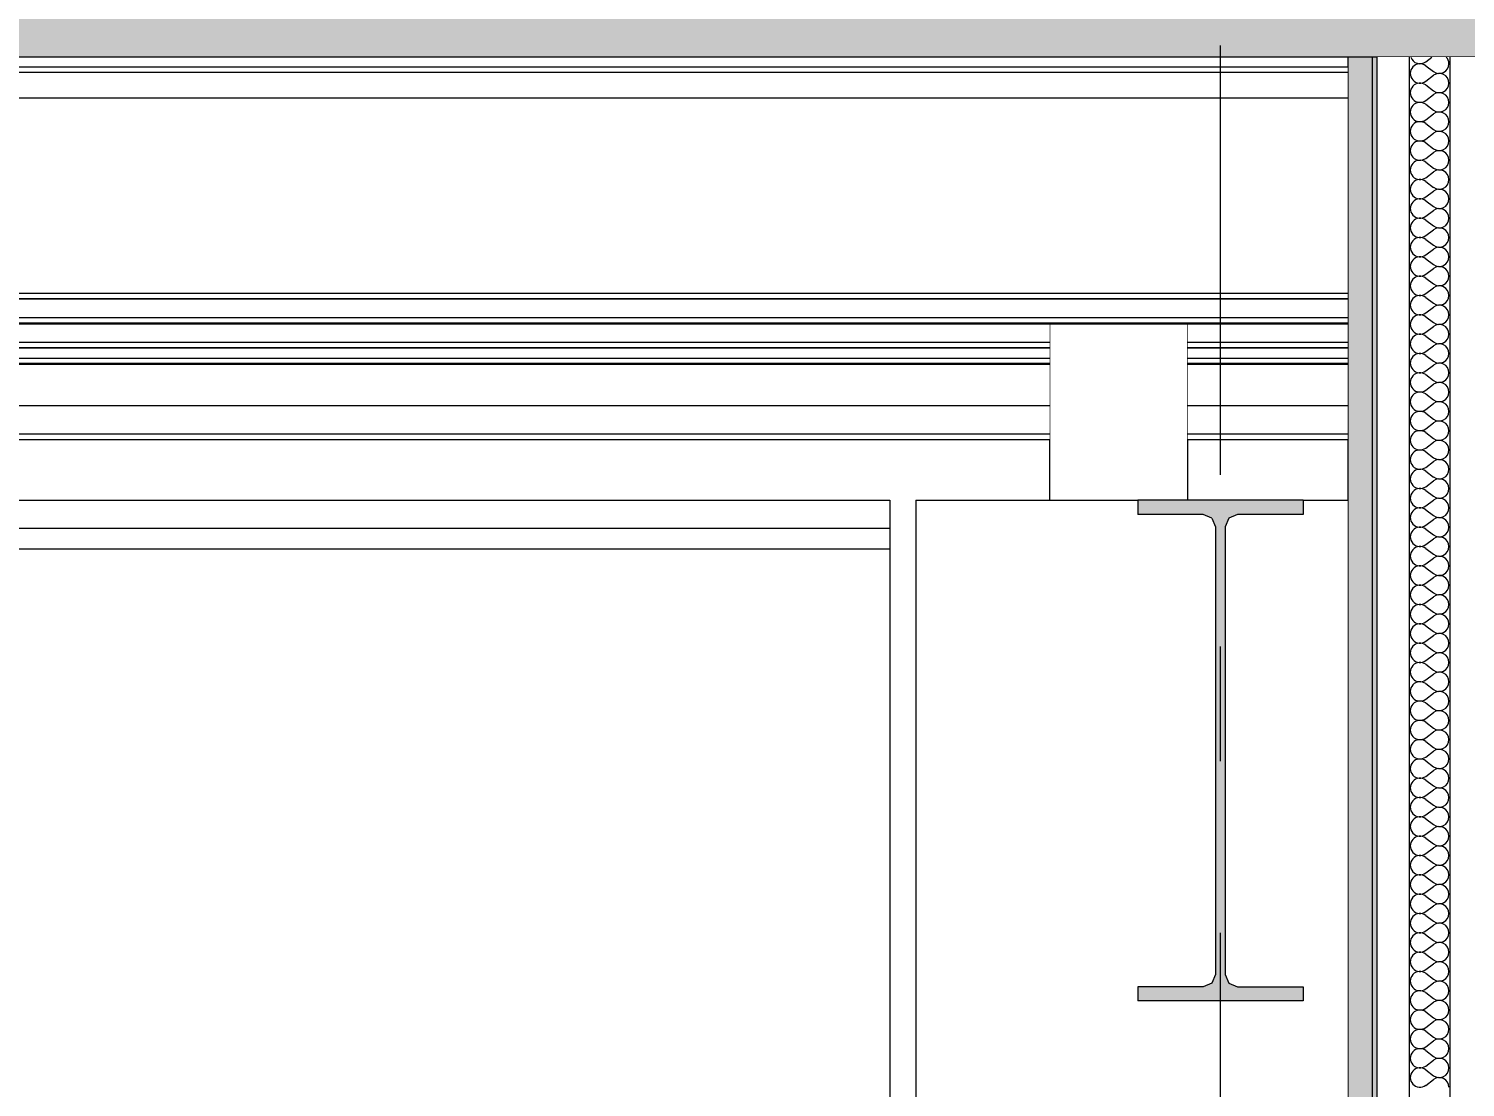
# Model space of a CAD drawing. Header units: millimetres. Extents: x -48147 to 1414029, y -496296 to 18123.
# Drawn here: x 1376554 to 1377439, y -475449 to -474796 of the extents above; entities that cross this region are included whole.
import ezdxf
from ezdxf.enums import TextEntityAlignment as Align

# ---------------------------------------------------------------- set-up
doc = ezdxf.new("R2010")
doc.units = ezdxf.units.MM
doc.header["$MEASUREMENT"] = 0
doc.linetypes.add('Double Dashed', pattern=[546.805537, 264.583325, -105.833328, 70.555556, -105.833328])
doc.linetypes.add('Wipeout_Contour', pattern=[1000, 0, -1000])
for name, color, linetype in [('New_A-15-MG_Structural_Grid_Phase_2', 7, 'Continuous'), ('New_A-20-M_Roof', 7, 'Continuous'), ('New_A-25-M_Wall_Int', 7, 'Continuous'), ('New_A-95-D_1_20', 7, 'Continuous'), ('S-280-M_STRUCT_FRAME.IFC Import', 7, 'Continuous')]:
    doc.layers.add(name, color=color, linetype=linetype)
for name, color, linetype, lineweight, true_color in [('New_A-15-MG_Structural_Grid_Phase_2_Pen_No__222', 7, 'Continuous', 13, 0x65af33), ('New_A-20-M_Roof_Pen_No__81', 7, 'Continuous', 20, 0x6a6a6a), ('New_A-25-M_Wall_Int_Pen_No__107', 7, 'Continuous', 15, 0xa6a6a6)]:
    doc.layers.add(name, color=color, linetype=linetype, lineweight=lineweight, true_color=true_color)
for name, color, linetype, lineweight in [('New_A-20-M_Roof_Pen_No__4', 7, 'Continuous', 20), ('New_A-25-M_Wall_Int_Pen_No__1', 7, 'Continuous', 13), ('New_A-25-M_Wall_Int_Pen_No__87', 8, 'Continuous', 20), ('New_A-95-D_1_20_Pen_No__1', 7, 'Continuous', 13), ('S-280-M_STRUCT_FRAME.IFC Import_Pen_No__1', 7, 'Continuous', 13), ('S-280-M_STRUCT_FRAME.IFC Import_Pen_No__160', 5, 'Continuous', 200), ('S-280-M_STRUCT_FRAME.IFC Import_Pen_No__90', 8, 'Continuous', 20)]:
    doc.layers.add(name, color=color, linetype=linetype, lineweight=lineweight)
doc.styles.add('GENERATED_STYLE_1', font='')
doc.styles.add('GENERATED_STYLE_2', font='')
doc.styles.get('GENERATED_STYLE_1').set_extended_font_data('Arial')
doc.styles.get('GENERATED_STYLE_2').set_extended_font_data('Swis721 BT')
doc.dimstyles.new('GENERATED_STYLE__4', dxfattribs={"dimtxt": 125, "dimasz": 47.5, "dimexe": 0.18, "dimexo": 50, "dimgap": 0.09, "dimtad": 1, "dimdec": 0, "dimzin": 0, "dimdsep": 46, "dimtxsty": 'GENERATED_STYLE_1', "dimblk": 'ARROWHEAD_2', "dimblk1": 'ARROWHEAD_2', "dimblk2": 'ARROWHEAD_2', "dimcen": 0.09, "dimclrd": 7, "dimclre": 7, "dimclrt": 7, "dimadec": 0, "dimazin": 0, "dimtfac": 1, "dimtdec": 4, "dimtmove": 0, "dimatfit": 3, "dimfxl": 1, "dimtolj": 1, "dimtzin": 0, "dimarcsym": 0})

# ---------------------------------------------------------------- blocks, each defined once
blk = doc.blocks.new('Section Elem_210_2', base_point=(1372879, -490836.73))
at = {"color": 254, "linetype": 'Wipeout_Contour', "lineweight": 0, "ltscale": 5827392.820567787}
blk.add_wipeout([(1377183.27, -475086.73), (1377268.27, -475086.73), (1377268.27, -474978.27), (1377183.27, -474978.27)], dxfattribs=at).dxf.layer = 'New_A-25-M_Wall_Int'
at = {"layer": 'New_A-25-M_Wall_Int_Pen_No__87', "linetype": 'Continuous'}
for p, q in [((1377183.27, -475086.73), (1377183.27, -474978.27)), ((1377268.27, -474978.27), (1377268.27, -475086.73))]:
    blk.add_line(p, q, dxfattribs=at)
blk = doc.blocks.new('Section Elem_359_2', base_point=(1372879, -490836.73))
at = {"color": 254, "linetype": 'Wipeout_Contour', "lineweight": 0, "ltscale": 5822428.11622925}
blk.add_wipeout([(1374607.43, -474813.61), (1374607.43, -474819.86), (1377366.91, -474819.86), (1377366.91, -474813.61)], dxfattribs=at).dxf.layer = 'New_A-20-M_Roof'
at = {"layer": 'New_A-20-M_Roof_Pen_No__81', "linetype": 'Continuous', "lineweight": 0, "true_color": 0x353535}
blk.add_hatch(color=250, dxfattribs=at).paths.add_polyline_path([(1374607.43, -474813.61), (1405702.4, -474813.61), (1405702.4, -474778.61), (1374607.43, -474778.61)])
at = {"layer": 'New_A-20-M_Roof_Pen_No__4', "linetype": 'Continuous'}
blk.add_line((1377366.91, -474813.61), (1374607.43, -474813.61), dxfattribs=at)
at = {"layer": 'New_A-20-M_Roof_Pen_No__4', "linetype": 'Continuous', "flags": 128}
blk.add_lwpolyline([(1377466.91, -474813.61), (1377451.91, -474813.61), (1377448.91, -474813.61), (1377429.91, -474813.61), (1377404.91, -474813.61), (1377384.91, -474813.61), (1377381.91, -474813.61), (1377366.91, -474813.61)], dxfattribs=at)
blk = doc.blocks.new('*X444', base_point=(1372879, -490836.73))
at = {"layer": 'New_A-25-M_Wall_Int_Pen_No__107', "linetype": 'Continuous'}
for p, q in [((1377415.02, -474816.49), (1377418.87, -474813.61)), ((1377415.02, -474818.88), (1377419.79, -474822.45)), ((1377415.02, -474828.4), (1377419.79, -474824.83)), ((1377415.02, -474830.78), (1377419.79, -474834.35)), ((1377415.02, -474840.3), (1377419.79, -474836.73)), ((1377415.02, -474842.68), (1377419.79, -474846.26)), ((1377415.02, -474852.21), (1377419.79, -474848.64)), ((1377415.02, -474854.59), (1377419.79, -474858.16)), ((1377415.02, -474864.11), (1377419.79, -474860.54)), ((1377415.02, -474866.49), (1377419.79, -474870.07)), ((1377415.02, -474876.02), (1377419.79, -474872.45)), ((1377415.02, -474878.4), (1377419.79, -474881.97)), ((1377415.02, -474887.92), (1377419.79, -474884.35)), ((1377415.02, -474890.3), (1377419.79, -474893.88)), ((1377415.02, -474899.83), (1377419.79, -474896.26)), ((1377415.02, -474902.21), (1377419.79, -474905.78)), ((1377415.02, -474911.73), (1377419.79, -474908.16)), ((1377415.02, -474914.11), (1377419.79, -474917.68)), ((1377415.02, -474923.64), (1377419.79, -474920.07)), ((1377415.02, -474926.02), (1377419.79, -474929.59)), ((1377415.02, -474935.54), (1377419.79, -474931.97)), ((1377415.02, -474937.92), (1377419.79, -474941.49)), ((1377415.02, -474947.45), (1377419.79, -474943.88)), ((1377415.02, -474949.83), (1377419.79, -474953.4)), ((1377415.02, -474959.35), (1377419.79, -474955.78)), ((1377415.02, -474961.73), (1377419.79, -474965.3)), ((1377415.02, -474971.26), (1377419.79, -474967.68)), ((1377415.02, -474973.64), (1377419.79, -474977.21)), ((1377415.02, -474983.16), (1377419.79, -474979.59)), ((1377415.02, -474985.54), (1377419.79, -474989.11)), ((1377415.02, -474995.07), (1377419.79, -474991.49)), ((1377415.02, -474997.45), (1377419.79, -475001.02)), ((1377415.02, -475006.97), (1377419.79, -475003.4)), ((1377415.02, -475009.35), (1377419.79, -475012.92)), ((1377415.02, -475018.88), (1377419.79, -475015.3)), ((1377415.02, -475021.26), (1377419.79, -475024.83)), ((1377415.02, -475030.78), (1377419.79, -475027.21)), ((1377415.02, -475033.16), (1377419.79, -475036.73)), ((1377415.02, -475042.68), (1377419.79, -475039.11)), ((1377415.02, -475045.07), (1377419.79, -475048.64)), ((1377415.02, -475054.59), (1377419.79, -475051.02)), ((1377415.02, -475056.97), (1377419.79, -475060.54)), ((1377415.02, -475066.49), (1377419.79, -475062.92)), ((1377415.02, -475068.88), (1377419.79, -475072.45)), ((1377415.02, -475078.4), (1377419.79, -475074.83)), ((1377415.02, -475080.78), (1377419.79, -475084.35)), ((1377415.02, -475090.3), (1377419.79, -475086.73)), ((1377415.02, -475092.68), (1377419.79, -475096.26)), ((1377415.02, -475102.21), (1377419.79, -475098.64)), ((1377415.02, -475104.59), (1377419.79, -475108.16)), ((1377415.02, -475114.11), (1377419.79, -475110.54)), ((1377415.02, -475116.49), (1377419.79, -475120.07)), ((1377415.02, -475126.02), (1377419.79, -475122.45)), ((1377415.02, -475128.4), (1377419.79, -475131.97)), ((1377415.02, -475137.92), (1377419.79, -475134.35)), ((1377415.02, -475140.3), (1377419.79, -475143.88)), ((1377415.02, -475149.83), (1377419.79, -475146.26)), ((1377415.02, -475152.21), (1377419.79, -475155.78)), ((1377415.02, -475161.73), (1377419.79, -475158.16)), ((1377415.02, -475164.11), (1377419.79, -475167.68)), ((1377415.02, -475173.64), (1377419.79, -475170.07)), ((1377415.02, -475176.02), (1377419.79, -475179.59)), ((1377415.02, -475185.54), (1377419.79, -475181.97)), ((1377415.02, -475187.92), (1377419.79, -475191.49)), ((1377415.02, -475197.45), (1377419.79, -475193.88)), ((1377415.02, -475199.83), (1377419.79, -475203.4)), ((1377415.02, -475209.35), (1377419.79, -475205.78)), ((1377415.02, -475211.73), (1377419.79, -475215.3)), ((1377415.02, -475221.26), (1377419.79, -475217.68)), ((1377415.02, -475223.64), (1377419.79, -475227.21)), ((1377415.02, -475233.16), (1377419.79, -475229.59)), ((1377415.02, -475235.54), (1377419.79, -475239.11)), ((1377415.02, -475245.07), (1377419.79, -475241.49)), ((1377415.02, -475247.45), (1377419.79, -475251.02)), ((1377415.02, -475256.97), (1377419.79, -475253.4)), ((1377415.02, -475259.35), (1377419.79, -475262.92)), ((1377415.02, -475268.88), (1377419.79, -475265.3)), ((1377415.02, -475271.26), (1377419.79, -475274.83)), ((1377415.02, -475280.78), (1377419.79, -475277.21)), ((1377415.02, -475283.16), (1377419.79, -475286.73)), ((1377415.02, -475292.68), (1377419.79, -475289.11)), ((1377415.02, -475295.07), (1377419.79, -475298.64)), ((1377415.02, -475304.59), (1377419.79, -475301.02)), ((1377415.02, -475306.97), (1377419.79, -475310.54)), ((1377415.02, -475316.49), (1377419.79, -475312.92)), ((1377415.02, -475318.88), (1377419.79, -475322.45)), ((1377415.02, -475328.4), (1377419.79, -475324.83)), ((1377415.02, -475330.78), (1377419.79, -475334.35)), ((1377415.02, -475340.3), (1377419.79, -475336.73)), ((1377415.02, -475342.68), (1377419.79, -475346.26)), ((1377415.02, -475352.21), (1377419.79, -475348.64)), ((1377415.02, -475354.59), (1377419.79, -475358.16)), ((1377415.02, -475364.11), (1377419.79, -475360.54)), ((1377415.02, -475366.49), (1377419.79, -475370.07)), ((1377415.02, -475376.02), (1377419.79, -475372.45)), ((1377415.02, -475378.4), (1377419.79, -475381.97)), ((1377415.02, -475387.92), (1377419.79, -475384.35)), ((1377415.02, -475390.3), (1377419.79, -475393.88)), ((1377415.02, -475399.83), (1377419.79, -475396.26)), ((1377415.02, -475402.21), (1377419.79, -475405.78)), ((1377415.02, -475411.73), (1377419.79, -475408.16)), ((1377415.02, -475414.11), (1377419.79, -475417.68)), ((1377415.02, -475423.64), (1377419.79, -475420.07)), ((1377415.02, -475426.02), (1377419.79, -475429.59)), ((1377415.02, -475435.54), (1377419.79, -475431.97)), ((1377415.02, -475437.92), (1377419.79, -475441.49)), ((1377415.02, -475447.45), (1377419.79, -475443.88))]:
    blk.add_line(p, q, dxfattribs=at)
for centre, start, end in [((1377411.45, -474811.73), 198.37566, 306.8699), ((1377423.36, -474817.68), 0, 43.21627), ((1377411.45, -474823.64), 53.1301, 306.8699), ((1377423.36, -474817.68), 233.1301, 0), ((1377423.36, -474829.59), 0, 126.8699), ((1377411.45, -474835.54), 53.1301, 306.8699), ((1377423.36, -474829.59), 233.1301, 0), ((1377411.45, -474847.45), 53.1301, 306.8699), ((1377423.36, -474841.49), 0, 126.8699), ((1377423.36, -474841.49), 233.1301, 0), ((1377423.36, -474853.4), 0, 126.8699), ((1377411.45, -474859.35), 53.1301, 306.8699), ((1377423.36, -474853.4), 233.1301, 0), ((1377423.36, -474865.3), 0, 126.8699), ((1377411.45, -474871.26), 53.1301, 306.8699), ((1377423.36, -474865.3), 233.1301, 0), ((1377411.45, -474883.16), 53.1301, 306.8699), ((1377423.36, -474877.21), 0, 126.8699), ((1377423.36, -474877.21), 233.1301, 0), ((1377423.36, -474889.11), 0, 126.8699), ((1377411.45, -474895.07), 53.1301, 306.8699), ((1377423.36, -474889.11), 233.1301, 0), ((1377423.36, -474901.02), 0, 126.8699), ((1377411.45, -474906.97), 53.1301, 306.8699), ((1377423.36, -474901.02), 233.1301, 0), ((1377411.45, -474918.88), 53.1301, 306.8699), ((1377423.36, -474912.92), 0, 126.8699), ((1377423.36, -474912.92), 233.1301, 0), ((1377423.36, -474924.83), 0, 126.8699), ((1377411.45, -474930.78), 53.1301, 306.8699), ((1377423.36, -474924.83), 233.1301, 0), ((1377423.36, -474936.73), 0, 126.8699), ((1377411.45, -474942.68), 53.1301, 306.8699), ((1377423.36, -474936.73), 233.1301, 0), ((1377411.45, -474954.59), 53.1301, 306.8699), ((1377423.36, -474948.64), 0, 126.8699), ((1377423.36, -474948.64), 233.1301, 0), ((1377423.36, -474960.54), 0, 126.8699), ((1377411.45, -474966.49), 53.1301, 306.8699), ((1377423.36, -474960.54), 233.1301, 0), ((1377423.36, -474972.45), 0, 126.8699), ((1377411.45, -474978.4), 53.1301, 306.8699), ((1377423.36, -474972.45), 233.1301, 0), ((1377411.45, -474990.3), 53.1301, 306.8699), ((1377423.36, -474984.35), 0, 126.8699), ((1377423.36, -474984.35), 233.1301, 0), ((1377423.36, -474996.26), 0, 126.8699), ((1377411.45, -475002.21), 53.1301, 306.8699), ((1377423.36, -474996.26), 233.1301, 0), ((1377423.36, -475008.16), 0, 126.8699), ((1377411.45, -475014.11), 53.1301, 306.8699), ((1377423.36, -475008.16), 233.1301, 0), ((1377411.45, -475026.02), 53.1301, 306.8699), ((1377423.36, -475020.07), 0, 126.8699), ((1377423.36, -475020.07), 233.1301, 0), ((1377423.36, -475031.97), 0, 126.8699), ((1377411.45, -475037.92), 53.1301, 306.8699), ((1377423.36, -475031.97), 233.1301, 0), ((1377423.36, -475043.88), 0, 126.8699), ((1377411.45, -475049.83), 53.1301, 306.8699), ((1377423.36, -475043.88), 233.1301, 0), ((1377411.45, -475061.73), 53.1301, 306.8699), ((1377423.36, -475055.78), 0, 126.8699), ((1377423.36, -475055.78), 233.1301, 0), ((1377423.36, -475067.68), 0, 126.8699), ((1377411.45, -475073.64), 53.1301, 306.8699), ((1377423.36, -475067.68), 233.1301, 0), ((1377423.36, -475079.59), 0, 126.8699), ((1377411.45, -475085.54), 53.1301, 306.8699), ((1377423.36, -475079.59), 233.1301, 0), ((1377411.45, -475097.45), 53.1301, 306.8699), ((1377423.36, -475091.49), 0, 126.8699), ((1377423.36, -475091.49), 233.1301, 0), ((1377423.36, -475103.4), 0, 126.8699), ((1377411.45, -475109.35), 53.1301, 306.8699), ((1377423.36, -475103.4), 233.1301, 0), ((1377423.36, -475115.3), 0, 126.8699), ((1377411.45, -475121.26), 53.1301, 306.8699), ((1377423.36, -475115.3), 233.1301, 0), ((1377411.45, -475133.16), 53.1301, 306.8699), ((1377423.36, -475127.21), 0, 126.8699), ((1377423.36, -475127.21), 233.1301, 0), ((1377423.36, -475139.11), 0, 126.8699), ((1377411.45, -475145.07), 53.1301, 306.8699), ((1377423.36, -475139.11), 233.1301, 0), ((1377423.36, -475151.02), 0, 126.8699), ((1377411.45, -475156.97), 53.1301, 306.8699), ((1377423.36, -475151.02), 233.1301, 0), ((1377423.36, -475162.92), 0, 126.8699), ((1377411.45, -475168.88), 53.1301, 306.8699), ((1377423.36, -475162.92), 233.1301, 0), ((1377423.36, -475174.83), 0, 126.8699), ((1377411.45, -475180.78), 53.1301, 306.8699), ((1377423.36, -475174.83), 233.1301, 0), ((1377411.45, -475192.68), 53.1301, 306.8699), ((1377423.36, -475186.73), 0, 126.8699), ((1377423.36, -475186.73), 233.1301, 0), ((1377423.36, -475198.64), 0, 126.8699), ((1377411.45, -475204.59), 53.1301, 306.8699), ((1377423.36, -475198.64), 233.1301, 0), ((1377423.36, -475210.54), 0, 126.8699), ((1377411.45, -475216.49), 53.1301, 306.8699), ((1377423.36, -475210.54), 233.1301, 0), ((1377411.45, -475228.4), 53.1301, 306.8699), ((1377423.36, -475222.45), 0, 126.8699), ((1377423.36, -475222.45), 233.1301, 0), ((1377423.36, -475234.35), 0, 126.8699), ((1377411.45, -475240.3), 53.1301, 306.8699), ((1377423.36, -475234.35), 233.1301, 0), ((1377423.36, -475246.26), 0, 126.8699), ((1377411.45, -475252.21), 53.1301, 306.8699), ((1377423.36, -475246.26), 233.1301, 0), ((1377411.45, -475264.11), 53.1301, 306.8699), ((1377423.36, -475258.16), 0, 126.8699), ((1377423.36, -475258.16), 233.1301, 0), ((1377423.36, -475270.07), 0, 126.8699), ((1377411.45, -475276.02), 53.1301, 306.8699), ((1377423.36, -475270.07), 233.1301, 0), ((1377423.36, -475281.97), 0, 126.8699), ((1377411.45, -475287.92), 53.1301, 306.8699), ((1377423.36, -475281.97), 233.1301, 0), ((1377411.45, -475299.83), 53.1301, 306.8699), ((1377423.36, -475293.88), 0, 126.8699), ((1377423.36, -475293.88), 233.1301, 0), ((1377423.36, -475305.78), 0, 126.8699), ((1377411.45, -475311.73), 53.1301, 306.8699), ((1377423.36, -475305.78), 233.1301, 0), ((1377423.36, -475317.68), 0, 126.8699), ((1377411.45, -475323.64), 53.1301, 306.8699), ((1377423.36, -475317.68), 233.1301, 0), ((1377411.45, -475335.54), 53.1301, 306.8699), ((1377423.36, -475329.59), 0, 126.8699), ((1377423.36, -475329.59), 233.1301, 0), ((1377423.36, -475341.49), 0, 126.8699), ((1377411.45, -475347.45), 53.1301, 306.8699), ((1377423.36, -475341.49), 233.1301, 0), ((1377423.36, -475353.4), 0, 126.8699), ((1377411.45, -475359.35), 53.1301, 306.8699), ((1377423.36, -475353.4), 233.1301, 0), ((1377411.45, -475371.26), 53.1301, 306.8699), ((1377423.36, -475365.3), 0, 126.8699), ((1377423.36, -475365.3), 233.1301, 0), ((1377423.36, -475377.21), 0, 126.8699), ((1377411.45, -475383.16), 53.1301, 306.8699), ((1377423.36, -475377.21), 233.1301, 0), ((1377423.36, -475389.11), 0, 126.8699), ((1377411.45, -475395.07), 53.1301, 306.8699), ((1377423.36, -475389.11), 233.1301, 0), ((1377411.45, -475406.97), 53.1301, 306.8699), ((1377423.36, -475401.02), 0, 126.8699), ((1377423.36, -475401.02), 233.1301, 0), ((1377423.36, -475412.92), 0, 126.8699), ((1377411.45, -475418.88), 53.1301, 306.8699), ((1377423.36, -475412.92), 233.1301, 0), ((1377423.36, -475424.83), 0, 126.8699), ((1377411.45, -475430.78), 53.1301, 306.8699), ((1377423.36, -475424.83), 233.1301, 0), ((1377411.45, -475442.68), 53.1301, 306.8699), ((1377423.36, -475436.73), 0, 126.8699), ((1377423.36, -475436.73), 233.1301, 0), ((1377423.36, -475448.64), 0, 126.8699)]:
    blk.add_arc(centre, 5.95, start, end, dxfattribs=at)
blk = doc.blocks.new('Section Elem_412_2', base_point=(1372879, -490836.73))
at = {"layer": 'New_A-25-M_Wall_Int_Pen_No__107', "linetype": 'Continuous'}
blk.add_hatch(color=256, dxfattribs=at).paths.add_polyline_path([(1377366.91, -474813.61), (1377366.91, -475686.73), (1377373.06, -475686.73), (1377373.06, -475711.73), (1377366.91, -475711.73), (1377366.91, -478686.73), (1377381.91, -478686.73), (1377381.91, -474813.61)])
at = {"layer": 'New_A-25-M_Wall_Int_Pen_No__107', "linetype": 'Continuous', "lineweight": 0, "true_color": 0x535353}
blk.add_hatch(color=251, dxfattribs=at).paths.add_polyline_path([(1377381.91, -478686.73), (1377384.91, -478686.73), (1377384.91, -474813.61), (1377381.91, -474813.61)])
at = {"layer": 'New_A-25-M_Wall_Int_Pen_No__1', "linetype": 'Continuous'}
blk.add_line((1377366.91, -474813.61), (1377366.91, -475686.73), dxfattribs=at)
at = {"color": 254, "linetype": 'Wipeout_Contour', "lineweight": 0, "ltscale": 5830280.678563152}
blk.add_wipeout([(1377384.91, -478686.73), (1377404.91, -478686.73), (1377404.91, -474813.61), (1377384.91, -474813.61)], dxfattribs=at).dxf.layer = 'New_A-25-M_Wall_Int'
at = {"layer": 'New_A-25-M_Wall_Int_Pen_No__1', "linetype": 'Continuous'}
for p, q in [((1377381.91, -474813.61), (1377381.91, -478686.73)), ((1377384.91, -474813.61), (1377384.91, -478686.73))]:
    blk.add_line(p, q, dxfattribs=at)
at = {"color": 254, "linetype": 'Wipeout_Contour', "lineweight": 0, "ltscale": 5830365.728112969}
blk.add_wipeout([(1377404.91, -478686.73), (1377429.91, -478686.73), (1377429.91, -474813.61), (1377404.91, -474813.61)], dxfattribs=at).dxf.layer = 'New_A-25-M_Wall_Int'
at = {"layer": 'New_A-25-M_Wall_Int_Pen_No__1', "linetype": 'Continuous'}
blk.add_line((1377404.91, -474813.61), (1377404.91, -478686.73), dxfattribs=at)
at = {"layer": 'New_A-25-M_Wall_Int'}
blk.add_blockref('*X444', (1372879, -490836.73), dxfattribs=at)
at = {"color": 254, "linetype": 'Wipeout_Contour', "lineweight": 0, "ltscale": 5830448.887796432}
blk.add_wipeout([(1377429.91, -478686.73), (1377448.91, -478686.73), (1377448.91, -474813.61), (1377429.91, -474813.61)], dxfattribs=at).dxf.layer = 'New_A-25-M_Wall_Int'
at = {"layer": 'New_A-25-M_Wall_Int_Pen_No__1', "linetype": 'Continuous'}
blk.add_line((1377429.91, -474813.61), (1377429.91, -478686.73), dxfattribs=at)
blk = doc.blocks.new('Section Elem_413_2', base_point=(1372879, -490836.73))
at = {"color": 254, "linetype": 'Wipeout_Contour', "lineweight": 0, "ltscale": 34967390.54896393}
blk.add_wipeout([(1377100.68, -475086.73), (1377100.68, -475686.73), (1377366.91, -475686.73), (1377366.91, -475086.73), (1377339.39, -475086.73), (1377339.39, -475095.53), (1377299.09, -475095.53), (1377293.72, -475097.76), (1377291.49, -475103.13), (1377291.49, -475379.03), (1377293.72, -475384.41), (1377299.09, -475386.63), (1377339.39, -475386.63), (1377339.39, -475395.43), (1377237.59, -475395.43), (1377237.59, -475386.63), (1377277.89, -475386.63), (1377283.26, -475384.41), (1377285.49, -475379.03), (1377285.49, -475103.13), (1377283.26, -475097.76), (1377277.89, -475095.53), (1377237.59, -475095.53), (1377237.59, -475086.73)], dxfattribs=at).dxf.layer = 'New_A-25-M_Wall_Int'
at = {"layer": 'New_A-25-M_Wall_Int_Pen_No__87', "linetype": 'Continuous'}
for p, q in [((1377100.68, -475086.73), (1377237.59, -475086.73)), ((1377100.68, -475086.73), (1377100.68, -475686.73)), ((1377339.39, -475086.73), (1377366.91, -475086.73))]:
    blk.add_line(p, q, dxfattribs=at)
blk = doc.blocks.new('Section Elem_463_2', base_point=(1372879, -490836.73))
at = {"color": 254, "linetype": 'Wipeout_Contour', "lineweight": 0, "ltscale": 5822341.050398878}
blk.add_wipeout([(1377183.27, -475003.15), (1374607.65, -475003.15), (1374607.65, -475028.37), (1377183.27, -475028.37)], dxfattribs=at).dxf.layer = 'S-280-M_STRUCT_FRAME.IFC Import'
at = {"color": 254, "linetype": 'Wipeout_Contour', "lineweight": 0, "ltscale": 5827718.18697115}
blk.add_wipeout([(1377268.27, -475003.15), (1377268.27, -475028.37), (1377366.91, -475028.37), (1377366.91, -475003.15)], dxfattribs=at).dxf.layer = 'S-280-M_STRUCT_FRAME.IFC Import'
at = {"color": 254, "linetype": 'Wipeout_Contour', "lineweight": 0, "ltscale": 5822357.522392447}
blk.add_wipeout([(1374607.65, -475028.39), (1377183.27, -475028.39), (1377183.27, -475028.37), (1374607.65, -475028.37)], dxfattribs=at).dxf.layer = 'S-280-M_STRUCT_FRAME.IFC Import'
at = {"color": 254, "linetype": 'Wipeout_Contour', "lineweight": 0, "ltscale": 5827734.643798617}
blk.add_wipeout([(1377268.27, -475028.39), (1377366.91, -475028.39), (1377366.91, -475028.37), (1377268.27, -475028.37)], dxfattribs=at).dxf.layer = 'S-280-M_STRUCT_FRAME.IFC Import'
at = {"color": 254, "linetype": 'Wipeout_Contour', "lineweight": 0, "ltscale": 5822368.893422047}
blk.add_wipeout([(1374607.65, -475028.39), (1374607.65, -475045.79), (1377183.27, -475045.79), (1377183.27, -475028.39)], dxfattribs=at).dxf.layer = 'S-280-M_STRUCT_FRAME.IFC Import'
at = {"color": 254, "linetype": 'Wipeout_Contour', "lineweight": 0, "ltscale": 5827746.004328484}
blk.add_wipeout([(1377268.27, -475045.79), (1377366.91, -475045.79), (1377366.91, -475028.39), (1377268.27, -475028.39)], dxfattribs=at).dxf.layer = 'S-280-M_STRUCT_FRAME.IFC Import'
at = {"layer": 'S-280-M_STRUCT_FRAME.IFC Import_Pen_No__90', "linetype": 'Continuous'}
for p, q in [((1374607.65, -475028.37), (1377183.27, -475028.37)), ((1374607.65, -475028.39), (1377183.27, -475028.39)), ((1377268.27, -475028.37), (1377366.91, -475028.37)), ((1377268.27, -475028.39), (1377366.91, -475028.39))]:
    blk.add_line(p, q, dxfattribs=at)
at = {"color": 254, "linetype": 'Wipeout_Contour', "lineweight": 0, "ltscale": 5822381.902173736}
blk.add_wipeout([(1374607.65, -475048.32), (1377183.27, -475048.32), (1377183.27, -475045.79), (1374607.65, -475045.79)], dxfattribs=at).dxf.layer = 'S-280-M_STRUCT_FRAME.IFC Import'
at = {"color": 254, "linetype": 'Wipeout_Contour', "lineweight": 0, "ltscale": 5827759.001040711}
blk.add_wipeout([(1377366.91, -475045.79), (1377268.27, -475045.79), (1377268.27, -475048.32), (1377366.91, -475048.32)], dxfattribs=at).dxf.layer = 'S-280-M_STRUCT_FRAME.IFC Import'
at = {"color": 254, "linetype": 'Wipeout_Contour', "lineweight": 0, "ltscale": 5822384.222522923}
blk.add_wipeout([(1374607.65, -475048.32), (1374607.65, -475049.34), (1377183.27, -475049.34), (1377183.27, -475048.32)], dxfattribs=at).dxf.layer = 'S-280-M_STRUCT_FRAME.IFC Import'
at = {"color": 254, "linetype": 'Wipeout_Contour', "lineweight": 0, "ltscale": 5827761.319169703}
blk.add_wipeout([(1377366.91, -475048.32), (1377268.27, -475048.32), (1377268.27, -475049.34), (1377366.91, -475049.34)], dxfattribs=at).dxf.layer = 'S-280-M_STRUCT_FRAME.IFC Import'
at = {"layer": 'S-280-M_STRUCT_FRAME.IFC Import_Pen_No__90', "linetype": 'Continuous'}
for p, q in [((1374607.65, -475045.79), (1377183.27, -475045.79)), ((1377268.27, -475045.79), (1377366.91, -475045.79)), ((1374607.65, -475049.34), (1377183.27, -475049.34)), ((1377268.27, -475049.34), (1377366.91, -475049.34))]:
    blk.add_line(p, q, dxfattribs=at)
blk = doc.blocks.new('Section Elem_560_2', base_point=(1372879, -490836.73))
at = {"layer": 'S-280-M_STRUCT_FRAME.IFC Import_Pen_No__160', "linetype": 'Continuous', "lineweight": 0, "true_color": 0x00007f}
blk.add_hatch(color=176, dxfattribs=at).paths.add_polyline_path([(1377237.59, -475395.43), (1377339.39, -475395.43), (1377339.39, -475386.63), (1377299.09, -475386.63), (1377293.72, -475384.41), (1377291.49, -475379.03), (1377291.49, -475103.13), (1377293.72, -475097.76), (1377299.09, -475095.53), (1377339.39, -475095.53), (1377339.39, -475086.73), (1377237.59, -475086.73), (1377237.59, -475095.53), (1377277.89, -475095.53), (1377283.26, -475097.76), (1377285.49, -475103.13), (1377285.49, -475379.03), (1377283.26, -475384.41), (1377277.89, -475386.63), (1377237.59, -475386.63)])
at = {"layer": 'S-280-M_STRUCT_FRAME.IFC Import_Pen_No__1', "linetype": 'Continuous'}
for p, q in [((1377237.59, -475086.73), (1377237.59, -475095.53)), ((1377339.39, -475086.73), (1377237.59, -475086.73)), ((1377339.39, -475086.73), (1377339.39, -475095.53)), ((1377237.59, -475386.63), (1377237.59, -475395.43)), ((1377339.39, -475386.63), (1377339.39, -475395.43)), ((1377339.39, -475395.43), (1377237.59, -475395.43))]:
    blk.add_line(p, q, dxfattribs=at)
at = {"layer": 'S-280-M_STRUCT_FRAME.IFC Import_Pen_No__1', "linetype": 'Continuous', "flags": 128}
for points in [[(1377283.26, -475097.76), (1377277.89, -475095.53), (1377237.59, -475095.53)], [(1377283.26, -475097.76), (1377285.49, -475103.13), (1377285.49, -475379.03), (1377283.26, -475384.41)], [(1377293.72, -475097.76), (1377291.49, -475103.13), (1377291.49, -475379.03), (1377293.72, -475384.41)], [(1377339.39, -475095.53), (1377299.09, -475095.53), (1377293.72, -475097.76)], [(1377283.26, -475384.41), (1377277.89, -475386.63), (1377237.59, -475386.63)], [(1377293.72, -475384.41), (1377299.09, -475386.63), (1377339.39, -475386.63)]]:
    blk.add_lwpolyline(points, dxfattribs=at)
at = {"layer": 'S-280-M_STRUCT_FRAME.IFC Import_Pen_No__90', "linetype": 'Continuous'}
for p, q in [((1377299.09, -475095.53), (1377299.09, -475095.53)), ((1377299.09, -475386.63), (1377299.09, -475386.63))]:
    blk.add_line(p, q, dxfattribs=at)
blk = doc.blocks.new('Section Elem_578_2', base_point=(1372879, -490836.73))
at = {"color": 254, "linetype": 'Wipeout_Contour', "lineweight": 0, "ltscale": 5824292.17898896}
blk.add_wipeout([(1375671.81, -475116.73), (1377084.64, -475116.73), (1377084.64, -475107.75), (1375671.81, -475107.75)], dxfattribs=at).dxf.layer = 'S-280-M_STRUCT_FRAME.IFC Import'
at = {"layer": 'S-280-M_STRUCT_FRAME.IFC Import_Pen_No__90', "linetype": 'Continuous'}
for p, q in [((1375671.81, -475116.73), (1377084.64, -475116.73)), ((1377084.64, -475116.73), (1377084.64, -475664.33))]:
    blk.add_line(p, q, dxfattribs=at)
at = {"color": 254, "linetype": 'Wipeout_Contour', "lineweight": 0, "ltscale": 7279688.667348309}
blk.add_wipeout([(1375672.76, -475104.03), (1375671.81, -475106.33), (1375671.81, -475107.75), (1377084.64, -475107.75), (1377084.64, -475104.03)], dxfattribs=at).dxf.layer = 'S-280-M_STRUCT_FRAME.IFC Import'
at = {"color": 254, "linetype": 'Wipeout_Contour', "lineweight": 0, "ltscale": 10190595.61289912}
blk.add_wipeout([(1375674.42, -475100.04), (1375672.76, -475104.03), (1377084.64, -475104.03), (1377084.64, -475086.73), (1375729.96, -475086.73), (1375729.96, -475097.43), (1375680.71, -475097.43)], dxfattribs=at).dxf.layer = 'S-280-M_STRUCT_FRAME.IFC Import'
at = {"layer": 'S-280-M_STRUCT_FRAME.IFC Import_Pen_No__90', "linetype": 'Continuous'}
for p, q in [((1375729.96, -475086.73), (1377084.64, -475086.73)), ((1377084.64, -475086.73), (1377084.64, -475104.03)), ((1375672.76, -475104.03), (1377084.64, -475104.03)), ((1377084.64, -475104.03), (1377084.64, -475107.75)), ((1377084.64, -475107.75), (1377084.64, -475116.73))]:
    blk.add_line(p, q, dxfattribs=at)
blk = doc.blocks.new('Section Elem_596_2', base_point=(1372879, -490836.73))
at = {"color": 254, "linetype": 'Wipeout_Contour', "lineweight": 0, "ltscale": 5822311.400731634}
blk.add_wipeout([(1374607.65, -474993.35), (1377183.27, -474993.35), (1377183.27, -474992.74), (1374607.65, -474992.74)], dxfattribs=at).dxf.layer = 'S-280-M_STRUCT_FRAME.IFC Import'
at = {"color": 254, "linetype": 'Wipeout_Contour', "lineweight": 0, "ltscale": 5827688.5645069}
blk.add_wipeout([(1377268.27, -474993.35), (1377366.91, -474993.35), (1377366.91, -474992.74), (1377268.27, -474992.74)], dxfattribs=at).dxf.layer = 'S-280-M_STRUCT_FRAME.IFC Import'
at = {"color": 254, "linetype": 'Wipeout_Contour', "lineweight": 0, "ltscale": 5822310.371642684}
blk.add_wipeout([(1374607.65, -474992.74), (1377183.27, -474992.74), (1377183.27, -474991.77), (1374607.65, -474991.77)], dxfattribs=at).dxf.layer = 'S-280-M_STRUCT_FRAME.IFC Import'
at = {"color": 254, "linetype": 'Wipeout_Contour', "lineweight": 0, "ltscale": 5827687.536586909}
blk.add_wipeout([(1377366.91, -474991.77), (1377268.27, -474991.77), (1377268.27, -474992.74), (1377366.91, -474992.74)], dxfattribs=at).dxf.layer = 'S-280-M_STRUCT_FRAME.IFC Import'
at = {"color": 254, "linetype": 'Wipeout_Contour', "lineweight": 0, "ltscale": 5822308.257786829}
blk.add_wipeout([(1374607.65, -474989.5), (1374607.65, -474991.77), (1377183.27, -474991.77), (1377183.27, -474989.5)], dxfattribs=at).dxf.layer = 'S-280-M_STRUCT_FRAME.IFC Import'
at = {"color": 254, "linetype": 'Wipeout_Contour', "lineweight": 0, "ltscale": 5827685.424256464}
blk.add_wipeout([(1377268.27, -474989.5), (1377268.27, -474991.77), (1377366.91, -474991.77), (1377366.91, -474989.5)], dxfattribs=at).dxf.layer = 'S-280-M_STRUCT_FRAME.IFC Import'
at = {"color": 254, "linetype": 'Wipeout_Contour', "lineweight": 0, "ltscale": 5822299.444758672}
blk.add_wipeout([(1377183.27, -474978.27), (1374607.65, -474978.27), (1374607.65, -474989.5), (1377183.27, -474989.5)], dxfattribs=at).dxf.layer = 'S-280-M_STRUCT_FRAME.IFC Import'
at = {"color": 254, "linetype": 'Wipeout_Contour', "lineweight": 0, "ltscale": 5827676.619784835}
blk.add_wipeout([(1377366.91, -474978.27), (1377268.27, -474978.27), (1377268.27, -474989.5), (1377366.91, -474989.5)], dxfattribs=at).dxf.layer = 'S-280-M_STRUCT_FRAME.IFC Import'
at = {"layer": 'S-280-M_STRUCT_FRAME.IFC Import_Pen_No__90', "linetype": 'Continuous'}
for p, q in [((1377183.27, -474989.5), (1374607.65, -474989.5)), ((1377183.27, -474992.74), (1374607.65, -474992.74)), ((1377183.27, -474993.35), (1374607.65, -474993.35)), ((1377366.91, -474989.5), (1377268.27, -474989.5)), ((1377366.91, -474992.74), (1377268.27, -474992.74)), ((1377366.91, -474993.35), (1377268.27, -474993.35))]:
    blk.add_line(p, q, dxfattribs=at)
blk = doc.blocks.new('Section Elem_597_2', base_point=(1372879, -490836.73))
at = {"color": 254, "linetype": 'Wipeout_Contour', "lineweight": 0, "ltscale": 5822324.194774986}
blk.add_wipeout([(1374607.65, -475002.54), (1374607.65, -475003.15), (1377183.27, -475003.15), (1377183.27, -475002.54)], dxfattribs=at).dxf.layer = 'S-280-M_STRUCT_FRAME.IFC Import'
at = {"color": 254, "linetype": 'Wipeout_Contour', "lineweight": 0, "ltscale": 5827701.346791561}
blk.add_wipeout([(1377268.27, -475003.15), (1377366.91, -475003.15), (1377366.91, -475002.54), (1377268.27, -475002.54)], dxfattribs=at).dxf.layer = 'S-280-M_STRUCT_FRAME.IFC Import'
at = {"color": 254, "linetype": 'Wipeout_Contour', "lineweight": 0, "ltscale": 5822323.165961931}
blk.add_wipeout([(1377183.27, -475001.58), (1374607.65, -475001.58), (1374607.65, -475002.54), (1377183.27, -475002.54)], dxfattribs=at).dxf.layer = 'S-280-M_STRUCT_FRAME.IFC Import'
at = {"color": 254, "linetype": 'Wipeout_Contour', "lineweight": 0, "ltscale": 5827700.31891783}
blk.add_wipeout([(1377366.91, -475001.58), (1377268.27, -475001.58), (1377268.27, -475002.54), (1377366.91, -475002.54)], dxfattribs=at).dxf.layer = 'S-280-M_STRUCT_FRAME.IFC Import'
at = {"color": 254, "linetype": 'Wipeout_Contour', "lineweight": 0, "ltscale": 5822321.051264956}
blk.add_wipeout([(1374607.65, -474999.3), (1374607.65, -475001.58), (1377183.27, -475001.58), (1377183.27, -474999.3)], dxfattribs=at).dxf.layer = 'S-280-M_STRUCT_FRAME.IFC Import'
at = {"color": 254, "linetype": 'Wipeout_Contour', "lineweight": 0, "ltscale": 5827698.206199664}
blk.add_wipeout([(1377268.27, -475001.58), (1377366.91, -475001.58), (1377366.91, -474999.3), (1377268.27, -474999.3)], dxfattribs=at).dxf.layer = 'S-280-M_STRUCT_FRAME.IFC Import'
at = {"color": 254, "linetype": 'Wipeout_Contour', "lineweight": 0, "ltscale": 5822315.682980986}
blk.add_wipeout([(1374607.65, -474999.3), (1377183.27, -474999.3), (1377183.27, -474993.35), (1374607.65, -474993.35)], dxfattribs=at).dxf.layer = 'S-280-M_STRUCT_FRAME.IFC Import'
at = {"color": 254, "linetype": 'Wipeout_Contour', "lineweight": 0, "ltscale": 5827692.842923716}
blk.add_wipeout([(1377268.27, -474993.35), (1377268.27, -474999.3), (1377366.91, -474999.3), (1377366.91, -474993.35)], dxfattribs=at).dxf.layer = 'S-280-M_STRUCT_FRAME.IFC Import'
at = {"layer": 'S-280-M_STRUCT_FRAME.IFC Import_Pen_No__90', "linetype": 'Continuous'}
for p, q in [((1377183.27, -474999.3), (1374607.65, -474999.3)), ((1377183.27, -475002.54), (1374607.65, -475002.54)), ((1377183.27, -475003.15), (1374607.65, -475003.15)), ((1377366.91, -474999.3), (1377268.27, -474999.3)), ((1377366.91, -475002.54), (1377268.27, -475002.54)), ((1377366.91, -475003.15), (1377268.27, -475003.15))]:
    blk.add_line(p, q, dxfattribs=at)
blk = doc.blocks.new('Section Elem_598_2', base_point=(1372879, -490836.73))
at = {"color": 254, "linetype": 'Wipeout_Contour', "lineweight": 0, "ltscale": 5822557.135554008}
blk.add_wipeout([(1374574.79, -474963.19), (1377366.91, -474963.19), (1377366.91, -474962.58), (1374574.79, -474962.58)], dxfattribs=at).dxf.layer = 'S-280-M_STRUCT_FRAME.IFC Import'
at = {"color": 254, "linetype": 'Wipeout_Contour', "lineweight": 0, "ltscale": 5822556.10683736}
blk.add_wipeout([(1374574.79, -474962.58), (1377366.91, -474962.58), (1377366.91, -474961.62), (1374574.79, -474961.62)], dxfattribs=at).dxf.layer = 'S-280-M_STRUCT_FRAME.IFC Import'
at = {"color": 254, "linetype": 'Wipeout_Contour', "lineweight": 0, "ltscale": 5822553.992530131}
blk.add_wipeout([(1374574.79, -474959.34), (1374574.79, -474961.62), (1377366.91, -474961.62), (1377366.91, -474959.34)], dxfattribs=at).dxf.layer = 'S-280-M_STRUCT_FRAME.IFC Import'
at = {"color": 254, "linetype": 'Wipeout_Contour', "lineweight": 0, "ltscale": 5822473.878686299}
blk.add_wipeout([(1374574.79, -474959.34), (1377366.91, -474959.34), (1377366.91, -474838.84), (1374574.79, -474838.84)], dxfattribs=at).dxf.layer = 'S-280-M_STRUCT_FRAME.IFC Import'
at = {"layer": 'S-280-M_STRUCT_FRAME.IFC Import_Pen_No__90', "linetype": 'Continuous'}
for p, q in [((1377366.91, -474959.34), (1374574.79, -474959.34)), ((1377366.91, -474962.58), (1374574.79, -474962.58)), ((1377366.91, -474963.19), (1374574.79, -474963.19))]:
    blk.add_line(p, q, dxfattribs=at)
at = {"color": 254, "linetype": 'Wipeout_Contour', "lineweight": 0, "ltscale": 5822395.235799285}
blk.add_wipeout([(1374574.79, -474838.82), (1374574.79, -474838.84), (1377366.91, -474838.84), (1377366.91, -474838.82)], dxfattribs=at).dxf.layer = 'S-280-M_STRUCT_FRAME.IFC Import'
at = {"color": 254, "linetype": 'Wipeout_Contour', "lineweight": 0, "ltscale": 5822384.915279861}
blk.add_wipeout([(1374574.79, -474823.02), (1374574.79, -474838.82), (1377366.91, -474838.82), (1377366.91, -474823.02)], dxfattribs=at).dxf.layer = 'S-280-M_STRUCT_FRAME.IFC Import'
at = {"layer": 'S-280-M_STRUCT_FRAME.IFC Import_Pen_No__90', "linetype": 'Continuous'}
for p, q in [((1377366.91, -474838.82), (1374574.79, -474838.82)), ((1377366.91, -474838.84), (1374574.79, -474838.84))]:
    blk.add_line(p, q, dxfattribs=at)
at = {"color": 254, "linetype": 'Wipeout_Contour', "lineweight": 0, "ltscale": 8730935.09520844}
blk.add_wipeout([(1374582.14, -474821.82), (1374574.79, -474821.82), (1374574.79, -474823.02), (1377366.91, -474823.02), (1377366.91, -474820.77), (1374582.14, -474820.77)], dxfattribs=at).dxf.layer = 'S-280-M_STRUCT_FRAME.IFC Import'
at = {"color": 254, "linetype": 'Wipeout_Contour', "lineweight": 0, "ltscale": 5822384.971948127}
blk.add_wipeout([(1377366.91, -474819.86), (1374582.14, -474819.86), (1374582.14, -474820.77), (1377366.91, -474820.77)], dxfattribs=at).dxf.layer = 'S-280-M_STRUCT_FRAME.IFC Import'
at = {"layer": 'S-280-M_STRUCT_FRAME.IFC Import_Pen_No__90', "linetype": 'Continuous'}
for p, q in [((1377366.91, -474823.02), (1374574.79, -474823.02)), ((1377366.91, -474819.86), (1374582.14, -474819.86))]:
    blk.add_line(p, q, dxfattribs=at)
blk = doc.blocks.new('Section Elem_599_2', base_point=(1372879, -490836.73))
at = {"color": 254, "linetype": 'Wipeout_Contour', "lineweight": 0, "ltscale": 5822576.817025077}
blk.add_wipeout([(1374574.79, -474977.66), (1374574.79, -474978.27), (1377366.91, -474978.27), (1377366.91, -474977.66)], dxfattribs=at).dxf.layer = 'S-280-M_STRUCT_FRAME.IFC Import'
at = {"color": 254, "linetype": 'Wipeout_Contour', "lineweight": 0, "ltscale": 5822575.788319516}
blk.add_wipeout([(1374574.79, -474976.69), (1374574.79, -474977.66), (1377366.91, -474977.66), (1377366.91, -474976.69)], dxfattribs=at).dxf.layer = 'S-280-M_STRUCT_FRAME.IFC Import'
at = {"color": 254, "linetype": 'Wipeout_Contour', "lineweight": 0, "ltscale": 5822573.67386167}
blk.add_wipeout([(1374574.79, -474974.42), (1374574.79, -474976.69), (1377366.91, -474976.69), (1377366.91, -474974.42)], dxfattribs=at).dxf.layer = 'S-280-M_STRUCT_FRAME.IFC Import'
at = {"color": 254, "linetype": 'Wipeout_Contour', "lineweight": 0, "ltscale": 5822564.861905628}
blk.add_wipeout([(1374574.79, -474963.19), (1374574.79, -474974.42), (1377366.91, -474974.42), (1377366.91, -474963.19)], dxfattribs=at).dxf.layer = 'S-280-M_STRUCT_FRAME.IFC Import'
at = {"layer": 'S-280-M_STRUCT_FRAME.IFC Import_Pen_No__90', "linetype": 'Continuous'}
for p, q in [((1377366.91, -474974.42), (1374574.79, -474974.42)), ((1377366.91, -474977.66), (1374574.79, -474977.66)), ((1377366.91, -474978.27), (1374574.79, -474978.27))]:
    blk.add_line(p, q, dxfattribs=at)
blk = doc.blocks.new('Standard grid marker[2]_2', base_point=(1377288.27, -469432.1))
at = {"layer": 'New_A-15-MG_Structural_Grid_Phase_2_Pen_No__222', "linetype": 'Double Dashed'}
blk.add_line((1377288.27, -470432.1), (1377288.27, -493836.73), dxfattribs=at)
at = {"layer": 'New_A-15-MG_Structural_Grid_Phase_2_Pen_No__222', "style": 'GENERATED_STYLE_2'}
for tag, p in [('AC_MarkerText_1_0', (1377288.27, -469161.51)), ('AC_MarkerText_1_1', (1377288.27, -495066.14))]:
    blk.add_attdef(tag, text='', height=175, rotation=360, dxfattribs=at).set_placement(p, align=Align.MIDDLE_CENTER)
blk = doc.blocks.new('*D779', base_point=(1372879, -490836.73))
at = {"layer": 'New_A-95-D_1_20_Pen_No__1', "linetype": 'Continuous'}
for p, q in [((1367392.19, -475086.73), (1367392.19, -475056.17)), ((1367423.44, -475104.77), (1367360.94, -475068.69)), ((1367943.06, -475086.73), (1367345.32, -475086.73)), ((1367392.19, -478686.73), (1367392.19, -475086.73)), ((1367360.94, -478668.69), (1367423.44, -478704.77)), ((1367439.07, -478686.73), (1367345.32, -478686.73))]:
    blk.add_line(p, q, dxfattribs=at)
at = {"layer": 'New_A-95-D_1_20_Pen_No__1', "insert": (1367367.19, -477101.23), "char_height": 125, "attachment_point": 7, "rotation": 90, "style": 'GENERATED_STYLE_1'}
blk.add_mtext('\\A1;{\\fArial|b0|i0|c0|p34;3,600}', dxfattribs=at)
blk = doc.blocks.new('ARROWHEAD_2')
at = {"color": 0, "linetype": 'Continuous', "lineweight": 0}
for p, q in [((-0.378, -0.655), (0.378, 0.655)), ((0, 0), (-1, 0))]:
    blk.add_line(p, q, dxfattribs=at)

msp = doc.modelspace()

# ---------------------------------------------------------------- block references
at = {"layer": 'New_A-20-M_Roof'}
msp.add_blockref('Section Elem_359_2', (1372879, -490836.73), dxfattribs=at)
at = {"layer": 'New_A-25-M_Wall_Int'}
msp.add_blockref('Section Elem_210_2', (1372879, -490836.73), dxfattribs=at)
at = {"layer": 'S-280-M_STRUCT_FRAME.IFC Import'}
msp.add_blockref('Section Elem_578_2', (1372879, -490836.73), dxfattribs=at)

# ---------------------------------------------------------------- next in the draw order: block references
at = {"layer": 'New_A-25-M_Wall_Int'}
msp.add_blockref('Section Elem_412_2', (1372879, -490836.73), dxfattribs=at)

# ---------------------------------------------------------------- next in the draw order: block references
msp.add_blockref('Section Elem_413_2', (1372879, -490836.73), dxfattribs=at)
at = {"layer": 'S-280-M_STRUCT_FRAME.IFC Import'}
for name in ['Section Elem_598_2', 'Section Elem_596_2', 'Section Elem_463_2']:
    msp.add_blockref(name, (1372879, -490836.73), dxfattribs=at)

# ---------------------------------------------------------------- next in the draw order: block references
for name in ['Section Elem_599_2', 'Section Elem_597_2', 'Section Elem_560_2']:
    msp.add_blockref(name, (1372879, -490836.73), dxfattribs=at)

# ---------------------------------------------------------------- next in the draw order: dimensions: what is measured, and where the dimension line sits
at = {"layer": 'New_A-95-D_1_20', "linetype": 'Continuous'}
dim = msp.add_linear_dim(base=(1367392.19, -475086.73), p1=(1383128.04, -478686.73), p2=(1367993.06, -475086.73), angle=90, dimstyle='GENERATED_STYLE__4', dxfattribs=at)
dim.commit()
dim.dimension.update_dxf_attribs({"geometry": '*D779', "text_midpoint": (1367304.69, -476864.08), "dimtype": 160, "text_rotation": 90})

# ---------------------------------------------------------------- next in the draw order: block references
at = {"layer": 'New_A-15-MG_Structural_Grid_Phase_2', "color": 8, "linetype": 'Continuous', "lineweight": 15}
msp.add_blockref('Standard grid marker[2]_2', (1377288.27, -469432.1), dxfattribs=at)

doc.saveas('drawing.dxf')
